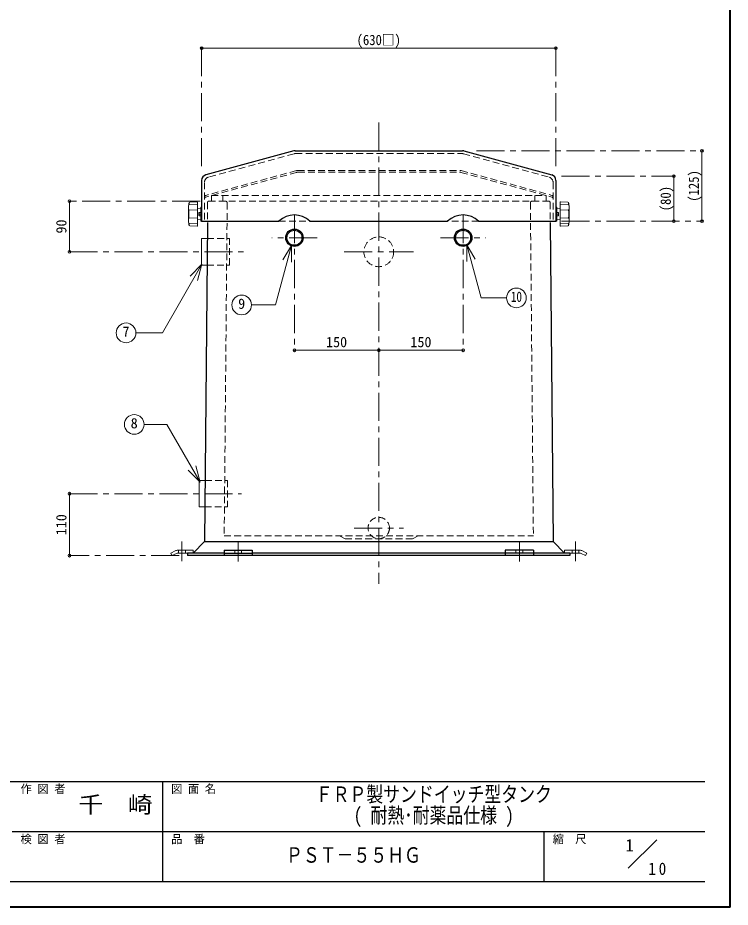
# Model space of a CAD drawing. Units: millimetres at full size, sheet at 1:10. Extents: x -2123 to 1927, y -1358 to 1452.
# Drawn here: x 660 to 1927, y -1358 to 223 of the extents above; entities that cross this region are included whole.
import ezdxf
from ezdxf.enums import TextEntityAlignment as Align

# ---------------------------------------------------------------- set-up
doc = ezdxf.new("R2010")
doc.units = ezdxf.units.MM
doc.header["$LTSCALE"] = 10
doc.header["$PDMODE"] = 32
doc.header["$PDSIZE"] = 5
doc.linetypes.add('CHAIN1', pattern=[8, 5, -1, 1, -1])
doc.linetypes.add('DASHED1', pattern=[1.8, 1.2, -0.6])
doc.layers.add('0-0', color=7, linetype='Continuous', lineweight=18)
doc.styles.add('ＭＳ ゴシック', font='')
doc.styles.get('ＭＳ ゴシック').set_extended_font_data('MS Gothic')

msp = doc.modelspace()

# ---------------------------------------------------------------- linework, layer by layer
at = {"layer": '0-0', "color": 1, "lineweight": 40}
for q in [(1927.2, 1451.91), (-2122.8, -1358.09)]:
    msp.add_line((1927.2, -1358.09), q, dxfattribs=at)
at = {"layer": '0-0', "color": 4, "lineweight": 9}
for p, q in [((987.2, 168.91), (1617.2, 168.91)), ((1876.98, -13.47), (1876.98, -138.47)), ((1826.98, -138.47), (1826.98, -58.47)), ((752.2, -103.09), (752.2, -193.09)), ((1152.2, -368.09), (1302.2, -368.09)), ((1302.2, -368.09), (1452.2, -368.09)), ((982.94, -599.59), (993.15, -599.59)), ((752.2, -733.09), (752.2, -623.09))]:
    msp.add_line(p, q, dxfattribs=at)
at = {"layer": '0-0', "color": 4, "linetype": 'CHAIN1', "lineweight": 9}
for p, q in [((987.2, -41.11), (987.2, 168.91)), ((1617.2, -41.11), (1617.2, 168.91)), ((1302.2, 36.53), (1302.2, -783.09)), ((1475.86, -13.47), (1876.98, -13.47)), ((1626.98, -58.47), (1826.98, -58.47)), ((984.63, -103.09), (752.2, -103.09)), ((1152.2, -127.59), (1152.2, -368.09)), ((1452.2, -127.59), (1452.2, -368.09)), ((1626.98, -138.47), (1876.98, -138.47)), ((1192.7, -168.09), (1111.7, -168.09)), ((1411.7, -168.09), (1492.7, -168.09)), ((752.2, -193.09), (1061.84, -193.09)), ((1240.7, -193.09), (1363.7, -193.09)), ((752.2, -623.09), (1057.94, -623.09)), ((1258.2, -684.09), (1346.2, -684.09)), ((952.2, -708.09), (952.2, -743.09)), ((1052.2, -743.59), (1052.2, -708.59)), ((1552.2, -743.59), (1552.2, -708.59)), ((1652.2, -708.09), (1652.2, -743.09)), ((947.2, -733.09), (752.2, -733.09))]:
    msp.add_line(p, q, dxfattribs=at)
at = {"layer": '0-0', "color": 5, "lineweight": 25}
for p, q in [((1150.91, -13.82), (994.57, -56.46)), ((1153.54, -13.47), (1450.86, -13.47)), ((1453.49, -13.82), (1609.83, -56.46)), ((987.2, -66.11), (987.2, -138.47)), ((1617.2, -66.11), (1617.2, -138.47)), ((987.2, -138.47), (1124.58, -138.47)), ((997.31, -141.09), (992.17, -708.09)), ((1179.82, -138.47), (1424.58, -138.47)), ((1479.82, -138.47), (1617.2, -138.47)), ((1607.09, -141.09), (1612.23, -708.09)), ((992.17, -708.09), (972.2, -728.59)), ((1027.2, -723.59), (1027.2, -733.09)), ((1027.2, -723.59), (1077.2, -723.59)), ((1077.2, -723.59), (1077.2, -733.09)), ((1527.2, -723.59), (1527.2, -733.09)), ((1577.2, -723.59), (1527.2, -723.59)), ((1577.2, -723.59), (1577.2, -733.09)), ((962.2, -728.59), (962.2, -733.09)), ((1027.2, -728.59), (962.2, -728.59)), ((1642.2, -733.09), (962.2, -733.09)), ((1027.2, -728.61), (1077.2, -728.61)), ((1527.2, -728.59), (1077.2, -728.59)), ((1577.2, -728.61), (1527.2, -728.61)), ((1642.2, -728.59), (1577.2, -728.59)), ((1642.2, -728.59), (1642.2, -733.09))]:
    msp.add_line(p, q, dxfattribs=at)
at = {"layer": '0-0', "linetype": 'DASHED1'}
for p, q in [((1151.58, -18.82), (999.57, -60.28)), ((1154.21, -18.47), (1450.19, -18.47)), ((1452.82, -18.82), (1604.83, -60.28)), ((1155.59, -48.82), (994.41, -92.78)), ((1156, -51.82), (994.41, -95.89)), ((1158.23, -48.47), (1446.17, -48.47)), ((1158.63, -51.47), (1445.77, -51.47)), ((1448.4, -51.82), (1609.99, -95.89)), ((1448.8, -48.82), (1609.99, -92.78)), ((992.2, -69.93), (992.2, -138.47)), ((1612.2, -69.93), (1612.2, -138.47)), ((1004.69, -93.09), (1004.69, -103.09)), ((997.63, -105.07), (997.31, -141.09)), ((999.63, -103.09), (1604.76, -103.09)), ((1032.63, -106.11), (1027.26, -698.09)), ((1571.77, -106.11), (1577.14, -698.09)), ((1606.76, -105.07), (1607.09, -141.09)), ((1027.26, -698.09), (1577.14, -698.09)), ((1046.2, -723.59), (1046.2, -728.59)), ((1058.2, -723.59), (1058.2, -728.59)), ((1546.2, -723.59), (1546.2, -728.59)), ((1558.2, -723.59), (1558.2, -728.59)), ((1027.2, -728.59), (1077.2, -728.59)), ((1577.2, -728.59), (1527.2, -728.59))]:
    msp.add_line(p, q, dxfattribs=at)
at = {"layer": '0-0', "color": 4, "linetype": 'DASHED1', "lineweight": 9}
for p, q in [((1024.69, -93.09), (1024.69, -103.09)), ((1579.71, -93.09), (1579.71, -103.09)), ((1124.58, -138.47), (1179.82, -138.47)), ((1479.82, -138.47), (1424.58, -138.47)), ((997.05, -169.59), (1036.84, -169.59)), ((1036.84, -216.59), (1036.84, -169.59)), ((996.62, -216.59), (1036.84, -216.59)), ((993.15, -599.59), (1032.94, -599.59)), ((1032.94, -599.59), (1032.94, -646.59)), ((992.73, -646.59), (1032.94, -646.59)), ((946.2, -723.59), (946.2, -728.59)), ((958.2, -723.59), (958.2, -728.59)), ((1646.2, -723.59), (1646.2, -728.59)), ((1658.2, -723.59), (1658.2, -728.59))]:
    msp.add_line(p, q, dxfattribs=at)
at = {"layer": '0-0'}
for p, q in [((963.71, -114.21), (964.1, -106.82)), ((979.7, -109.03), (965.15, -109.52)), ((979.18, -104.51), (966.03, -104.93)), ((979.7, -146.93), (979.7, -105.01)), ((1624.7, -146.93), (1624.7, -105.01)), ((1624.7, -109.03), (1639.25, -109.52)), ((1625.21, -104.51), (1638.36, -104.93)), ((1640.68, -114.21), (1640.3, -106.82)), ((963.7, -137.21), (963.7, -114.73)), ((979.7, -119.11), (965.15, -118.63)), ((985.24, -116.43), (979.7, -115.97)), ((982.45, -123.62), (982.45, -128.32)), ((983.07, -122.97), (985.7, -122.97)), ((983.07, -125.97), (985.7, -125.97)), ((985.7, -113.47), (987.2, -113.47)), ((1618.7, -113.47), (1617.2, -113.47)), ((1621.32, -122.97), (1618.7, -122.97)), ((1621.32, -125.97), (1618.7, -125.97)), ((1619.16, -116.43), (1624.7, -115.97)), ((1621.95, -123.62), (1621.95, -128.32)), ((1624.7, -119.11), (1639.25, -118.63)), ((1640.7, -137.21), (1640.7, -114.73)), ((963.71, -137.73), (964.1, -145.11)), ((979.7, -132.82), (965.15, -133.31)), ((985.24, -135.51), (979.7, -135.97)), ((983.07, -128.97), (985.7, -128.97)), ((1621.32, -128.97), (1618.7, -128.97)), ((1619.16, -135.51), (1624.7, -135.97)), ((1624.7, -132.82), (1639.25, -133.31)), ((1640.68, -137.73), (1640.3, -145.11)), ((979.7, -142.9), (965.15, -142.42)), ((979.18, -147.43), (966.03, -147.01)), ((1624.7, -142.9), (1639.25, -142.42)), ((1625.21, -147.43), (1638.36, -147.01)), ((1146.81, -181.64), (1118.44, -287.51)), ((1146.81, -181.64), (1131.81, -207.62)), ((1146.81, -181.64), (1146.81, -211.64)), ((1458.72, -180.42), (1473.72, -206.41)), ((1458.72, -180.42), (1458.72, -210.42)), ((1458.72, -180.42), (1484.07, -275.04)), ((987.75, -215.12), (917.32, -337.12)), ((987.75, -215.12), (966.54, -236.33)), ((987.75, -215.12), (979.99, -244.1)), ((986.84, -216.59), (996.62, -216.59)), ((1529.46, -275.04), (1484.07, -275.04)), ((1118.44, -287.51), (1075.85, -287.51)), ((870.2, -337.12), (917.32, -337.12)), ((884.72, -499.89), (925.32, -499.89)), ((984.63, -602.62), (925.32, -499.89)), ((984.63, -602.62), (963.42, -581.41)), ((984.63, -602.62), (976.86, -573.65)), ((941.14, -724.11), (932.14, -728.61)), ((943.38, -723.59), (972.2, -723.59)), ((972.2, -723.59), (972.2, -728.59)), ((1632.2, -723.59), (1632.2, -728.59)), ((1661.02, -723.59), (1632.2, -723.59)), ((1663.25, -724.11), (1672.25, -728.61)), ((932.14, -728.61), (934.38, -733.09)), ((942.32, -729.11), (934.38, -733.09)), ((944.56, -728.59), (962.2, -728.59)), ((1659.84, -728.59), (1642.2, -728.59)), ((1662.07, -729.11), (1670.02, -733.09)), ((1672.25, -728.61), (1670.02, -733.09)), ((1745.98, -1288.59), (1796.48, -1238.09))]:
    msp.add_line(p, q, dxfattribs=at)
at = {"layer": '0-0', "color": 6, "lineweight": 25}
for p, q in [((-97.8, -1134.52), (1882.2, -1134.52)), ((917.91, -1313.09), (917.91, -1134.52)), ((650.06, -1223.8), (1882.2, -1223.8)), ((1596.48, -1313.09), (1596.48, -1223.8)), ((1882.2, -1313.09), (-97.8, -1313.09))]:
    msp.add_line(p, q, dxfattribs=at)
at = {"layer": '0-0', "linetype": 'DASHED1'}
msp.add_lwpolyline([(1004.69, -93.09), (1599.71, -93.09), (1599.71, -103.09)], dxfattribs=at)
at = {"layer": '0-0'}
for points in [[(985.7, -113.47), (985.7, -138.47), (987.2, -138.47)], [(1618.7, -113.47), (1618.7, -138.47), (1617.2, -138.47)], [(986.84, -216.59), (986.84, -169.59), (997.05, -169.59)]]:
    msp.add_lwpolyline(points, dxfattribs=at)
at = {"layer": '0-0', "color": 4, "lineweight": 9}
msp.add_lwpolyline([(982.94, -599.59), (982.94, -646.59), (992.73, -646.59)], dxfattribs=at)
at = {"layer": '0-0', "color": 5, "lineweight": 25}
msp.add_lwpolyline([(992.17, -708.09), (1612.23, -708.09), (1632.2, -728.59)], dxfattribs=at)
at = {"layer": '0-0', "color": 4, "linetype": 'DASHED1', "lineweight": 9}
msp.add_lwpolyline([(1232.2, -698.09), (1242.2, -703.09), (1362.2, -703.09), (1372.2, -698.09)], dxfattribs=at)
at = {"layer": '0-0', "color": 5, "lineweight": 25}
for centre, radius in [((1152.2, -168.09), 15.5), ((1152.2, -168.09), 13.4), ((1452.2, -168.09), 15.5), ((1452.2, -168.09), 13.4)]:
    msp.add_circle(centre, radius, dxfattribs=at)
at = {"layer": '0-0', "color": 4, "linetype": 'DASHED1', "lineweight": 9}
for centre, radius in [((1302.2, -193.09), 26.5), ((1302.2, -684.09), 19)]:
    msp.add_circle(centre, radius, dxfattribs=at)
at = {"layer": '0-0'}
for centre in [(1546.96, -275.04), (1058.35, -287.51), (852.7, -337.12), (867.22, -499.89)]:
    msp.add_circle(centre, 17.5, dxfattribs=at)
at = {"layer": '0-0', "color": 5, "lineweight": 25}
for centre, radius, start, end in [((1153.54, -23.47), 10, 90, 105.25512), ((1450.86, -23.47), 10, 74.74488, 90), ((997.2, -66.11), 10, 105.25512, 180), ((1607.2, -66.11), 10, 0, 74.74488), ((1152.2, -168.09), 40.5, 46.99503, 133.00497), ((1452.2, -168.09), 40.5, 46.99503, 133.00497)]:
    msp.add_arc(centre, radius, start, end, dxfattribs=at)
at = {"layer": '0-0', "linetype": 'DASHED1'}
for centre, radius, start, end in [((1154.21, -28.47), 10, 90, 105.25512), ((1450.19, -28.47), 10, 74.74488, 90), ((1002.2, -69.93), 10, 105.25512, 180), ((1158.23, -58.47), 10, 90, 105.25512), ((1158.63, -61.47), 10, 90, 105.25512), ((1445.77, -61.47), 10, 74.74488, 90), ((1446.17, -58.47), 10, 74.74488, 90), ((1602.2, -69.93), 10, 0, 74.74488), ((995.2, -95.68), 3, 105.25512, 180), ((1609.2, -95.68), 3, 0, 74.74488), ((995.2, -98.78), 3, 105.25512, 180), ((999.63, -105.09), 2, 90, 179.48067), ((1029.63, -106.09), 3, 359.48067, 90), ((1574.77, -106.09), 3, 90, 180.51933), ((1604.76, -105.09), 2, 0.51933, 90), ((1609.2, -98.78), 3, 0, 74.74488)]:
    msp.add_arc(centre, radius, start, end, dxfattribs=at)
at = {"layer": '0-0'}
for centre, radius, start, end in [((966.1, -106.93), 2, 91.84585, 176.98087), ((966.77, -106.46), 2.07, 141.26695, 176.97243), ((974.66, -106.54), 9.96, 178.90936, 197.37998), ((979.2, -105.01), 0.5, 0, 91.84585), ((1625.2, -105.01), 0.5, 88.15415, 180), ((1638.3, -106.93), 2, 3.01913, 88.15415), ((1629.74, -106.54), 9.96, 342.62002, 1.09064), ((1637.63, -106.46), 2.07, 3.02757, 38.73305), ((973.7, -114.73), 10, 176.98087, 180), ((1018.54, -125.97), 54.34, 172.70127, 187.29873), ((965.13, -119.13), 0.5, 88.09085, 172.70127), ((984.55, -124.47), 2.11, 134.62454, 225.37546), ((984.55, -127.47), 2.11, 134.62454, 225.37546), ((984.02, -124.5), 1.79, 121.62812, 150.75937), ((985.2, -116.93), 0.5, 0, 85.23636), ((1619.2, -116.93), 0.5, 94.76364, 180), ((1620.38, -124.5), 1.79, 29.24063, 58.37188), ((1619.84, -124.47), 2.11, 314.62454, 45.37546), ((1619.84, -127.47), 2.11, 314.62454, 45.37546), ((1639.26, -119.13), 0.5, 7.29873, 91.90915), ((1585.86, -125.97), 54.34, 352.70127, 7.29873), ((1630.7, -114.73), 10, 0, 3.01913), ((973.7, -137.21), 10, 180, 183.01913), ((965.13, -132.81), 0.5, 187.29873, 271.90915), ((984.02, -127.44), 1.79, 209.24063, 238.37188), ((985.2, -135.01), 0.5, 274.76364, 0), ((1619.2, -135.01), 0.5, 180, 265.23636), ((1620.38, -127.44), 1.79, 301.62812, 330.75937), ((1639.26, -132.81), 0.5, 268.09085, 352.70127), ((1630.7, -137.21), 10, 356.98087, 0), ((966.1, -145.01), 2, 183.01913, 268.15415), ((974.66, -145.39), 9.96, 162.62002, 181.09064), ((966.77, -145.47), 2.07, 183.02757, 218.73305), ((979.2, -146.93), 0.5, 268.15415, 0), ((1625.2, -146.93), 0.5, 180, 271.84585), ((1638.3, -145.01), 2, 271.84585, 356.98087), ((1629.74, -145.39), 9.96, 358.90936, 17.37998), ((1637.63, -145.47), 2.07, 321.26695, 356.97243), ((943.38, -728.59), 5, 90, 116.56505), ((1661.02, -728.59), 5, 63.43495, 90), ((944.56, -733.59), 5, 90, 116.56505), ((1659.84, -733.59), 5, 63.43495, 90)]:
    msp.add_arc(centre, radius, start, end, dxfattribs=at)
at = {"layer": '0-0', "color": 1}
for p in [(987.2, 168.91), (1617.2, 168.91), (1876.98, -13.47), (1826.98, -58.47), (752.2, -103.09), (1826.98, -138.47), (1876.98, -138.47), (752.2, -193.09), (1152.2, -368.09), (1302.2, -368.09), (1452.2, -368.09), (752.2, -623.09), (752.2, -733.09)]:
    msp.add_point(p, dxfattribs=at)

# ---------------------------------------------------------------- texts
at = {"layer": '0-0', "style": 'ＭＳ ゴシック'}
for s, height, width, p in [('(630□)', 18.33, 0.9, (1262.82, 168.91)), ('10', 18.33, 0.8, (1536.96, -287.54)), ('ＦＲＰ製サンドイッチ型タンク', 27.49, 0.8, (1190.06, -1179.16)), ('千\u3000崎', 29.33, 1.1, (767.91, -1199.16)), ('( 耐熱･耐薬品仕様 )', 27.49, 0.8, (1257.56, -1216.66)), ('ＰＳＴ－５５ＨＧ', 27.49, 0.8, (1137.2, -1287.19))]:
    msp.add_text(s, height=height, dxfattribs=dict(at, width=width)).set_placement(p, align=Align.BOTTOM_LEFT)
at = {"layer": '0-0', "style": 'ＭＳ ゴシック', "width": 0.9}
for s, p in [('(125)', (1876.98, -104.09)), ('(80)', (1826.98, -120.97))]:
    msp.add_text(s, height=18.33, rotation=90, dxfattribs=at).set_placement(p, align=Align.BOTTOM_LEFT)
at = {"layer": '0-0', "style": 'ＭＳ ゴシック'}
for s, p in [('90', (752.2, -160.59)), ('110', (752.2, -696.84))]:
    msp.add_text(s, height=18.33, rotation=90, dxfattribs=at).set_placement(p, align=Align.BOTTOM_LEFT)
for s, height, p in [('9', 18.33, (1052.1, -300.01)), ('7', 18.33, (846.45, -349.62)), ('150', 18.33, (1208.45, -368.09)), ('150', 18.33, (1358.45, -368.09)), ('8', 18.33, (860.97, -512.39)), ('図 面 名', 14.66, (932.91, -1159.52)), ('作 図 者', 14.66, (665.06, -1159.52)), ('検 図 者', 14.66, (665.06, -1248.8)), ('品\u3000番', 14.66, (932.91, -1248.8)), ('縮\u3000尺', 14.66, (1611.48, -1248.8)), ('1', 21.99, (1740.9, -1265.61))]:
    msp.add_text(s, height=height, dxfattribs=at).set_placement(p, align=Align.BOTTOM_LEFT)
at = {"layer": '0-0', "insert": (1781.62, -1300.99), "char_height": 21.99, "attachment_point": 7, "style": 'ＭＳ ゴシック'}
msp.add_mtext('\\T1.36;\\W0.9;10', dxfattribs=at)

doc.saveas('drawing.dxf')
